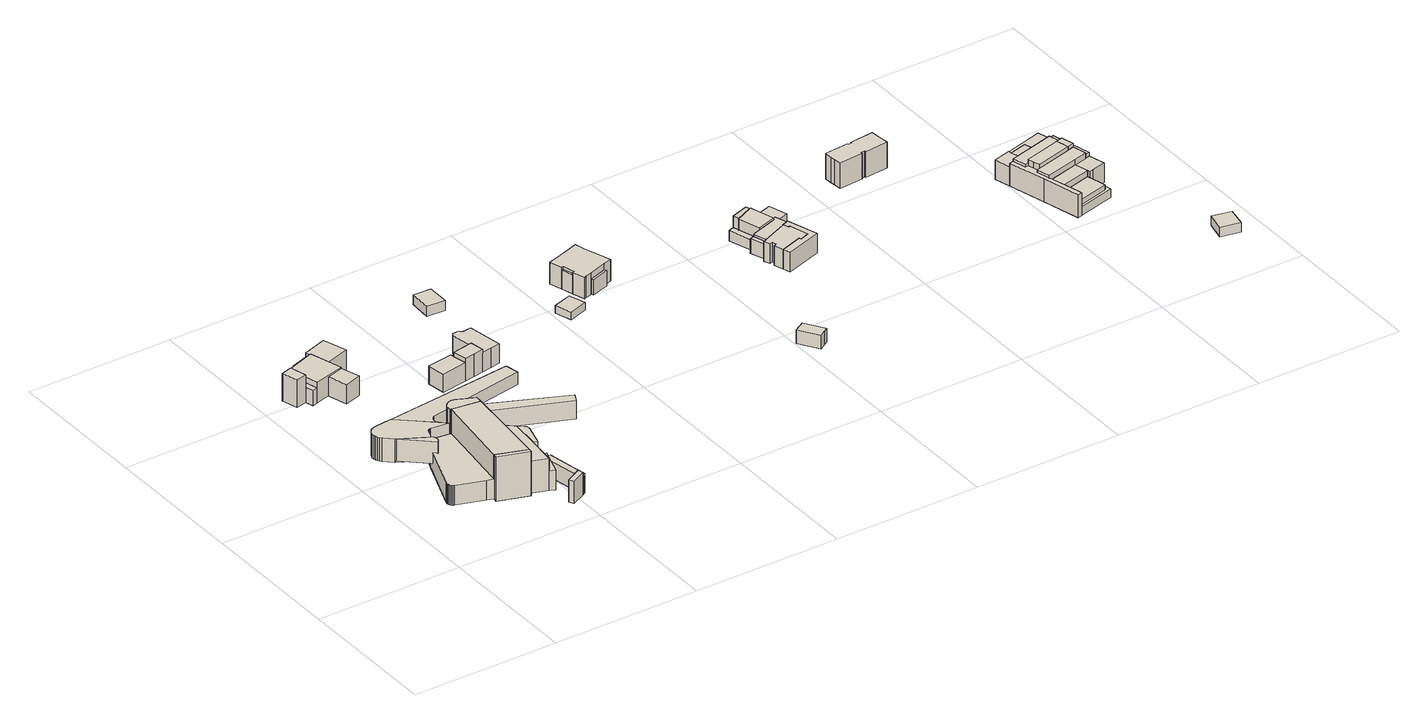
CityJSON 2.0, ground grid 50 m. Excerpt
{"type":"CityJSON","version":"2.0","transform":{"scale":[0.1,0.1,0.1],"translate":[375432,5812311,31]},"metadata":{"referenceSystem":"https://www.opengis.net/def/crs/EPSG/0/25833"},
"CityObjects":{
"building1":{"type":"Building","attributes":{"Gemeindeschluessel":"11000006","BezugspunktDach":"2200","function":"51009_1610","measuredHeight":7.77,"storeysAboveGround":0},"address":[{"country":"Germany","locality":"Berlin"}],"geometry":[{"type":"Solid","lod":"1","boundaries":[[[[0,1,2,3,4,5,6,7,8,9]],[[10,11,12,13,14,15,16,17,18,19]],[[10,19,9,8]],[[11,10,8,7]],[[12,11,7,6]],[[13,12,6,5]],[[14,13,5,4]],[[15,14,4,3]],[[16,15,3,2]],[[17,16,2,1]],[[18,17,1,0]],[[19,18,0,9]]]]}]},
"building2":{"type":"Building","attributes":{"Gemeindeschluessel":"11000006","function":"31001_1010"},"address":[{"country":"Germany","locality":"Berlin","thoroughfareNumber":"34","thoroughfareName":"Inselstraße"}],"children":["building2-1","building2-2","building2-3","building2-4","building2-5","building2-6","building2-7","building2-8","building2-9"]},
"building2-1":{"type":"BuildingPart","attributes":{"BezugspunktDach":"2200","measuredHeight":15.64,"storeysAboveGround":2},"parents":["building2"],"geometry":[{"type":"MultiSurface","lod":"1","boundaries":[[[20,21,22,23,24,25,26,27,28,29]],[[30,31,32,33,34,35,36,37,38,39]],[[40,41,29,28]],[[27,31,27,26]],[[33,25,26,32,26,25]],[[34,33,25,24]],[[35,34,24,23]],[[36,42,43,35,23,22]],[[21,37,21,20]],[[20,38,20,29]],[[30,39,41,40]],[[31,30,28,27]],[[32,31,27,26]],[[35,43,42,36]],[[37,36,22,21]],[[38,37,21,20]],[[39,38,20,29]]]}]},
"building2-2":{"type":"BuildingPart","attributes":{"BezugspunktDach":"2200","measuredHeight":7.67,"storeysAboveGround":2},"parents":["building2"],"geometry":[{"type":"Solid","lod":"1","boundaries":[[[[44,45,46,47,48]],[[49,50,51,52,53]],[[49,53,48,47]],[[50,54,55,49,47,46]],[[51,50,46,45]],[[52,51,45,44]],[[53,52,44,48]],[[49,55,54,50]]]]}]},
"building2-3":{"type":"BuildingPart","attributes":{"BezugspunktDach":"2200","measuredHeight":5.9,"storeysAboveGround":2},"parents":["building2"],"geometry":[{"type":"Solid","lod":"1","boundaries":[[[[55,54,56,57,58,59,60,61,62,63,64,65,66,67]],[[68,69,70,71,72,73,74,75,76,77,51,50,49,78]],[[69,68,66,65]],[[70,69,65,64]],[[71,70,64,63]],[[72,71,63,62]],[[73,72,62,61]],[[74,73,61,60]],[[75,74,60,59]],[[76,75,59,58]],[[77,76,58,57]],[[51,77,57,56]],[[50,51,56,54]],[[78,49,55,67]],[[68,78,67,66]],[[49,50,54,55]]]]}]},
"building2-4":{"type":"BuildingPart","attributes":{"BezugspunktDach":"2200","measuredHeight":7.58,"storeysAboveGround":2},"parents":["building2"],"geometry":[{"type":"MultiSurface","lod":"1","boundaries":[[[79,80,81,82,83,84]],[[85,86,68,78,87,88]],[[86,85,83,82]],[[68,86,82,81]],[[78,67,66,81,80]],[[87,78,80,79]],[[88,87,79,84]],[[85,88,84,83]],[[68,66,67,78]]]}]},
"building2-5":{"type":"BuildingPart","attributes":{"BezugspunktDach":"2200","measuredHeight":11.24,"storeysAboveGround":2},"parents":["building2"],"geometry":[{"type":"MultiSurface","lod":"1","boundaries":[[[89,90,91,43,42]],[[35,92,85,88,36]],[[92,35,43,91]],[[85,92,91,90]],[[84,83,90,89]],[[36,88,89,42]],[[35,36,42,43]],[[88,85,83,84]]]}]},
"building2-6":{"type":"BuildingPart","attributes":{"BezugspunktDach":"2200","measuredHeight":15.41,"storeysAboveGround":2},"parents":["building2"],"geometry":[{"type":"MultiSurface","lod":"1","boundaries":[[[93,22,29,94,95]],[[96,39,36,97,98]],[[96,98,95,94]],[[39,41,99,94,29]],[[97,36,22,93]],[[98,97,93,95]],[[99,41,39,96]],[[37,21,22,36]],[[38,20,21,37]],[[39,100,29,20,38]]]}]},
"building2-7":{"type":"BuildingPart","attributes":{"BezugspunktDach":"2200","measuredHeight":6.94,"storeysAboveGround":2},"parents":["building2"],"geometry":[{"type":"MultiSurface","lod":"1","boundaries":[[[101,102,103,104,105,106,107,99,40,108,109,110,111,112,113,114,115,116,117,118,119]],[[120,121,122,123,124,125,126,127,128,129,130,30,96,131,132,133,134,135,136,137,138]],[[120,138,119,118]],[[121,120,118,117]],[[122,121,117,139,140,116]],[[123,122,140,141,115]],[[124,123,115,141,142,114]],[[125,124,114,142,143]],[[126,125,113,143,144,145]],[[127,126,112,144,146]],[[128,127,146,147]],[[129,128,147,148,109]],[[130,129,148,149]],[[30,130,108,40]],[[131,96,99,107]],[[132,131,107,106]],[[133,132,106,105]],[[134,133,105,104]],[[135,134,104,103]],[[136,135,103,102]],[[137,136,102,101]],[[138,137,101,119]],[[116,140,139,117]],[[116,115,141,140]],[[114,142,141,115]],[[150,143,142,114,113]],[[145,144,143,113,112]],[[146,144,112,111]],[[147,146,111,110]],[[110,109,148,147]],[[149,148,109,108]],[[30,40,41,39]],[[96,39,41,99]]]}]},
"building2-8":{"type":"BuildingPart","attributes":{"BezugspunktDach":"2200","measuredHeight":8.14,"storeysAboveGround":2},"parents":["building2"],"geometry":[{"type":"MultiSurface","lod":"1","boundaries":[[[151,152,153,154,9,8,155,156,157,158,159,160,161,162,163,164,165,166,167,168,169,170,171,172,173,174,175]],[[176,177,178,179,180,181,182,183,184,185,186,149,148,147,146,144,143,142,141,140,139,187,188,189,190,191,192]],[[176,192,175,174]],[[177,176,174,173]],[[178,177,173,172]],[[179,178,172,171]],[[180,179,171,170]],[[181,180,170,169]],[[182,181,169,168]],[[183,182,168,167]],[[184,183,167,166]],[[185,184,166,165]],[[186,185,165,164]],[[149,186,164,163]],[[109,108,149,163,162]],[[110,109,148,162,161]],[[146,111,110,161,160]],[[144,112,111,193,160,159]],[[113,112,159,158]],[[142,114,113,143,158,157]],[[115,114,157,156]],[[116,115,141,156,155]],[[117,116,155,8]],[[187,139,8,9]],[[188,187,9,154]],[[189,188,154,153]],[[190,189,153,152]],[[191,190,152,151]],[[192,191,151,175]],[[148,149,108,109]],[[147,148,109,110]],[[147,110,111,146]],[[146,193,111,112,144]],[[194,143,144,112,113]],[[143,113,114,142]],[[142,114,115,141]],[[140,141,115,116]],[[139,140,116,117]]]}]},
"building2-9":{"type":"BuildingPart","attributes":{"BezugspunktDach":"2200","measuredHeight":15.41,"storeysAboveGround":2},"parents":["building2"],"geometry":[{"type":"MultiSurface","lod":"1","boundaries":[[[25,195,196,197,198,199,200,201,202,203,204,205,206]],[[207,208,209,210,211,212,213,214,215,216,217,33,130]],[[207,130,206,205]],[[208,207,205,204]],[[209,208,204,203]],[[210,209,203,202]],[[211,210,202,201]],[[212,211,201,200]],[[213,212,200,199]],[[214,213,199,198]],[[215,214,198,197]],[[216,215,197,196]],[[217,216,196,195]],[[33,217,195,25]],[[108,40,28,206]],[[32,31,30,130]],[[28,30,31,27]],[[27,31,32,26]],[[130,30,40,108]],[[33,25,26,32]]]}]},
"building3":{"type":"Building","attributes":{"Gemeindeschluessel":"11000006","function":"31001_1010"},"address":[{"country":"Germany","locality":"Berlin","thoroughfareNumber":"32A","thoroughfareName":"Inselstraße"}],"children":["building3-1","building3-2","building3-3","building3-4","building3-5","building3-6"]},
"building3-1":{"type":"BuildingPart","attributes":{"BezugspunktDach":"2200","measuredHeight":8.94,"storeysAboveGround":2},"parents":["building3"],"geometry":[{"type":"MultiSurface","lod":"1","boundaries":[[[218,219,220,221,222]],[[223,224,225,226,227]],[[228,229,230,227,222,221]],[[231,232,221,220]],[[225,233,234,231,220,219]],[[226,225,219,218]],[[227,235,236,237,226,218,222]],[[223,238,230,229,228]],[[224,223,232,231]],[[224,231,234,233]],[[226,237,236,235]]]}]},
"building3-2":{"type":"BuildingPart","attributes":{"BezugspunktDach":"2200","measuredHeight":5.31,"storeysAboveGround":2},"parents":["building3"],"geometry":[{"type":"MultiSurface","lod":"1","boundaries":[[[239,237,236,240]],[[235,226,241,242]],[[235,242,240,236]],[[241,226,237,239]],[[241,239,243,244,245]],[[235,236,237,226]],[[245,244,243,240,242]]]}]},
"building3-3":{"type":"BuildingPart","attributes":{"BezugspunktDach":"2200","measuredHeight":5.35,"storeysAboveGround":2},"parents":["building3"],"geometry":[{"type":"Solid","lod":"1","boundaries":[[[[229,228,246,247]],[[248,223,230,249]],[[248,249,247,246]],[[249,230,229,247]],[[246,228,223,248]],[[230,223,228,229]]]]}]},
"building3-4":{"type":"BuildingPart","attributes":{"BezugspunktDach":"2200","measuredHeight":8.34,"storeysAboveGround":2},"parents":["building3"],"geometry":[{"type":"MultiSurface","lod":"1","boundaries":[[[234,250,251,252]],[[253,254,233,248]],[[253,248,252,251]],[[254,253,251,250]],[[233,254,250,234]],[[255,246,228,232,252]],[[233,224,256]],[[256,224,231,232,223]],[[248,223,228,246,255]],[[234,231,224,233]]]}]},
"building3-5":{"type":"BuildingPart","attributes":{"BezugspunktDach":"2200","measuredHeight":8.17,"storeysAboveGround":2},"parents":["building3"],"geometry":[{"type":"MultiSurface","lod":"1","boundaries":[[[257,258,259,260,261]],[[262,225,263,264,265]],[[262,265,261,260]],[[225,262,260,259]],[[264,263,258,257]],[[265,264,257,261]]]}]},
"building3-6":{"type":"BuildingPart","attributes":{"BezugspunktDach":"2200","measuredHeight":9.64,"storeysAboveGround":2},"parents":["building3"],"geometry":[{"type":"MultiSurface","lod":"1","boundaries":[[[266,267,268,269]],[[242,244,270,271]],[[242,271,269,268]],[[243,240,268,267]],[[270,244,267,266]],[[271,270,266,269]],[[244,242,240,243]]]}]},
"building4":{"type":"Building","attributes":{"Gemeindeschluessel":"11000006","BezugspunktDach":"2200","function":"51009_1610","measuredHeight":7.66,"storeysAboveGround":0},"address":[{"country":"Germany","locality":"Berlin"}],"geometry":[{"type":"Solid","lod":"1","boundaries":[[[[272,273,274,275,276,277,278,279,280,281]],[[282,283,284,285,286,287,288,289,290,291]],[[282,291,281,280]],[[283,282,280,279]],[[284,283,279,278]],[[285,284,278,277]],[[286,285,277,276]],[[287,286,276,275]],[[288,287,275,274]],[[289,288,274,273]],[[290,289,273,272]],[[291,290,272,281]]]]}]},
"building5":{"type":"Building","attributes":{"Gemeindeschluessel":"11000006","BezugspunktDach":"2200","function":"31001_2463","measuredHeight":4.31,"storeysAboveGround":1},"address":[{"country":"Germany","locality":"Berlin","thoroughfareNumber":"34 (1)","thoroughfareName":"Inselstraße"}],"geometry":[{"type":"Solid","lod":"1","boundaries":[[[[164,292,293,294,295,296,297,298,299,300,165]],[[301,302,303,304,305,306,307,308,309,310,311]],[[301,311,165,300]],[[302,301,300,299]],[[303,302,299,298]],[[304,303,298,297]],[[305,304,297,296]],[[306,305,296,295]],[[307,306,295,294]],[[308,307,294,293]],[[309,308,293,292]],[[310,309,292,164]],[[311,310,164,165]]]]}]},
"building6":{"type":"Building","attributes":{"Gemeindeschluessel":"11000006","BezugspunktDach":"2200","function":"51009_1610","measuredHeight":6.56,"storeysAboveGround":0},"address":[{"country":"Germany","locality":"Berlin"}],"geometry":[{"type":"Solid","lod":"1","boundaries":[[[[312,313,314,315,316,317,318,319,320,321]],[[322,323,324,325,326,327,328,329,330,331]],[[322,331,321,320]],[[323,322,320,319]],[[324,323,319,318]],[[325,324,318,317]],[[326,325,317,316]],[[327,326,316,315]],[[328,327,315,314]],[[329,328,314,313]],[[330,329,313,312]],[[331,330,312,321]]]]}]},
"building7":{"type":"Building","attributes":{"Gemeindeschluessel":"11000006","function":"31001_1010"},"address":[{"country":"Germany","locality":"Berlin","thoroughfareNumber":"32A (1)","thoroughfareName":"Inselstraße"}],"children":["building7-1","building7-2","building7-3"]},
"building7-1":{"type":"BuildingPart","attributes":{"BezugspunktDach":"2200","measuredHeight":8.19,"storeysAboveGround":2},"parents":["building7"],"geometry":[{"type":"MultiSurface","lod":"1","boundaries":[[[332,333,334,335,336,337,338,339,340,341]],[[342,343,344,345,346,347,348,349,350,351]],[[342,351,341,340]],[[343,342,340,339]],[[344,343,339,338]],[[345,344,338,337]],[[346,345,337,336]],[[347,346,336,335]],[[348,347,335,334]],[[349,348,334,333]],[[351,350,332,341]],[[352,350,349,333,332]]]}]},
"building7-2":{"type":"BuildingPart","attributes":{"BezugspunktDach":"2200","measuredHeight":9.08,"storeysAboveGround":2},"parents":["building7"],"geometry":[{"type":"MultiSurface","lod":"1","boundaries":[[[353,354,355,356,357]],[[350,349,358,359,360]],[[350,360,357,356]],[[333,332,356,355]],[[358,349,355,354]],[[359,358,354,353]],[[360,361,362,353,357]],[[349,350,363,332,333]],[[359,362,361,360]]]}]},
"building7-3":{"type":"BuildingPart","attributes":{"BezugspunktDach":"2200","measuredHeight":6.27,"storeysAboveGround":2},"parents":["building7"],"geometry":[{"type":"Solid","lod":"1","boundaries":[[[[364,362,361,365,366]],[[367,360,359,368,369]],[[367,369,366,365]],[[360,367,365,361]],[[368,359,362,364]],[[369,368,364,366]],[[359,360,361,362]]]]}]},
"building8":{"type":"Building","attributes":{"Gemeindeschluessel":"11000006","BezugspunktDach":"2200","function":"31001_2463","measuredHeight":4.09,"storeysAboveGround":1},"address":[{"country":"Germany","locality":"Berlin","thoroughfareNumber":"32A (2)","thoroughfareName":"Inselstraße"}],"geometry":[{"type":"Solid","lod":"1","boundaries":[[[[370,371,372,373,374]],[[375,376,377,378,379]],[[375,379,374,373]],[[376,375,373,372]],[[377,376,372,371]],[[378,377,371,370]],[[379,378,370,374]]]]}]},
"building9":{"type":"Building","attributes":{"Gemeindeschluessel":"11000006","BezugspunktDach":"2200","function":"31001_2463","measuredHeight":2.64,"storeysAboveGround":0},"address":[{"country":"Germany","locality":"Berlin","thoroughfareNumber":"33B (1)","thoroughfareName":"Inselstraße"}],"geometry":[{"type":"Solid","lod":"1","boundaries":[[[[380,381,382,383]],[[384,385,386,387]],[[384,387,383,382]],[[385,384,382,381]],[[386,385,381,380]],[[387,386,380,383]]]]}]},
"building10":{"type":"Building","attributes":{"Gemeindeschluessel":"11000006","BezugspunktDach":"2200","function":"51009_1610","measuredHeight":6.55,"storeysAboveGround":0},"address":[{"country":"Germany","locality":"Berlin"}],"geometry":[{"type":"Solid","lod":"1","boundaries":[[[[388,389,390,391]],[[392,393,394,395]],[[392,395,391,390]],[[393,392,390,389]],[[394,393,389,388]],[[395,394,388,391]]]]}]},
"building11":{"type":"Building","attributes":{"Gemeindeschluessel":"11000006","function":"31001_1010"},"address":[{"country":"Germany","locality":"Berlin","thoroughfareNumber":"33B","thoroughfareName":"Inselstraße"}],"children":["building11-1","building11-2","building11-3","building11-4"]},
"building11-1":{"type":"BuildingPart","attributes":{"BezugspunktDach":"2200","measuredHeight":8.89,"storeysAboveGround":2},"parents":["building11"],"geometry":[{"type":"MultiSurface","lod":"1","boundaries":[[[396,397,398,399,400,401,402,403,404,405,406,407,408,409,410,411]],[[412,413,414,415,416,417,418,419,420,421,422,394,393,392,395,423]],[[412,423,411,410]],[[413,412,410,409]],[[414,424,425,413,409,408]],[[415,414,408,407]],[[416,415,407,406]],[[417,416,406,405],[416,417,426,427]],[[418,417,405,404]],[[419,418,404,403]],[[420,419,428,429,430,431,432,403,402]],[[421,420,402,401]],[[422,421,401,400]],[[394,422,400,399]],[[393,394,399,398]],[[392,393,398,397]],[[395,392,397,396]],[[423,395,396,411]],[[413,425,424,414]],[[426,417,416,427]],[[432,431,430,429,428]]]}]},
"building11-2":{"type":"BuildingPart","attributes":{"BezugspunktDach":"2200","measuredHeight":6.35,"storeysAboveGround":2},"parents":["building11"],"geometry":[{"type":"MultiSurface","lod":"1","boundaries":[[[425,424,433,434]],[[435,414,413,436]],[[435,436,434,433]],[[414,435,433,424]],[[414,424,414,413]],[[436,413,425,434]],[[413,414,424,425,437]]]}]},
"building11-3":{"type":"BuildingPart","attributes":{"BezugspunktDach":"2200","measuredHeight":2.93,"storeysAboveGround":2},"parents":["building11"],"geometry":[{"type":"Solid","lod":"1","boundaries":[[[[426,438,439,440,441,442,443,444,445,446,447,448,449,450,427]],[[451,452,453,454,455,456,457,458,459,460,461,462,463,417,416]],[[451,416,427,450]],[[452,451,450,449]],[[453,452,449,448]],[[454,453,448,447]],[[455,454,447,446]],[[456,455,446,445]],[[457,456,445,444]],[[458,457,444,443]],[[459,458,443,442]],[[460,459,442,441]],[[461,460,441,440]],[[462,461,440,439]],[[463,462,439,438]],[[417,463,438,426]],[[417,426,427,416]]]]}]},
"building11-4":{"type":"BuildingPart","attributes":{"BezugspunktDach":"2200","measuredHeight":5.28,"storeysAboveGround":2},"parents":["building11"],"geometry":[{"type":"MultiSurface","lod":"1","boundaries":[[[464,465,432,431]],[[429,466,467,430]],[[466,429,432,465]],[[467,466,465,464]],[[430,467,464,431]],[[468,429,430,431,432]]]}]},
"building12":{"type":"Building","attributes":{"Gemeindeschluessel":"11000006","BezugspunktDach":"2200","function":"51009_1610","measuredHeight":4.71,"storeysAboveGround":0},"address":[{"country":"Germany","locality":"Berlin"}],"geometry":[{"type":"Solid","lod":"1","boundaries":[[[[469,470,471,472,473]],[[474,475,476,477,478]],[[474,478,473,472]],[[475,474,472,471]],[[476,475,471,470]],[[477,476,470,469]],[[478,477,469,473]]]]}]},
"building13":{"type":"Building","attributes":{"Gemeindeschluessel":"11000006","BezugspunktDach":"2200","function":"51009_1610","measuredHeight":5.19,"storeysAboveGround":0},"address":[{"country":"Germany","locality":"Berlin"}],"geometry":[{"type":"Solid","lod":"1","boundaries":[[[[479,480,481,482]],[[483,484,485,486]],[[483,486,482,481]],[[484,483,481,480]],[[485,484,480,479]],[[486,485,479,482]]]]}]},
"building14":{"type":"Building","attributes":{"Gemeindeschluessel":"11000006","BezugspunktDach":"2200","function":"51009_1610","measuredHeight":3.58,"storeysAboveGround":0},"address":[{"country":"Germany","locality":"Berlin"}],"geometry":[{"type":"Solid","lod":"1","boundaries":[[[[487,488,489,490]],[[491,492,493,494]],[[491,494,490,489]],[[492,491,489,488]],[[493,492,488,487]],[[494,493,487,490]]]]}]},
"building15":{"type":"Building","attributes":{"Gemeindeschluessel":"11000006","function":"31001_1010"},"address":[{"country":"Germany","locality":"Berlin","thoroughfareNumber":"11","thoroughfareName":"Inselstraße"}],"children":["building15-1","building15-2","building15-3"]},
"building15-1":{"type":"BuildingPart","attributes":{"BezugspunktDach":"2200","measuredHeight":9.09,"storeysAboveGround":2},"parents":["building15"],"geometry":[{"type":"Solid","lod":"1","boundaries":[[[[495,496,497,498,499,500,501,502,503,504,505,506,507,508,509,510,511,512,513,514]],[[493,492,515,516,517,518,519,520,521,522,523,524,525,526,527,528,529,530,531,532]],[[493,532,514,513]],[[492,493,513,512]],[[517,516,510,509]],[[518,517,509,508]],[[519,518,508,507]],[[520,519,507,506]],[[521,520,506,505]],[[522,521,505,504]],[[523,522,504,503]],[[524,523,503,502]],[[525,524,502,501]],[[526,525,501,500]],[[527,526,500,499]],[[528,527,499,498]],[[529,528,498,497]],[[530,529,497,496]],[[531,530,496,495]],[[532,531,495,514]],[[492,512,511,515]],[[511,510,516,515]]]]}]},
"building15-2":{"type":"BuildingPart","attributes":{"BezugspunktDach":"2200","measuredHeight":8.58,"storeysAboveGround":2},"parents":["building15"],"geometry":[{"type":"MultiSurface","lod":"1","boundaries":[[[533,534,535,536,537,538,539]],[[540,541,542,516,515,492,543]],[[541,540,538,537]],[[542,541,537,536]],[[516,542,536,535]],[[511,510,535,534]],[[492,512,511,534,533]],[[543,492,533,539]],[[540,543,539,538,544]],[[515,516,510,511]],[[511,512,492,515]]]}]},
"building15-3":{"type":"BuildingPart","attributes":{"BezugspunktDach":"2200","measuredHeight":8.39,"storeysAboveGround":2},"parents":["building15"],"geometry":[{"type":"MultiSurface","lod":"1","boundaries":[[[545,546,547,548]],[[549,540,543,491]],[[549,491,548,547]],[[540,549,547,546]],[[543,539,538,546,545]],[[491,543,545,548]],[[540,538,539,543]]]}]},
"building16":{"type":"Building","attributes":{"Gemeindeschluessel":"11000006","function":"51009_1610"},"address":[{"country":"Germany","locality":"Berlin"}],"children":["building16-1","building16-2","building16-3","building16-4"]},
"building16-1":{"type":"BuildingPart","attributes":{"BezugspunktDach":"2200","measuredHeight":9.23,"storeysAboveGround":0},"parents":["building16"],"geometry":[{"type":"MultiSurface","lod":"1","boundaries":[[[497,498,499,500,501,550,551,552,508,553,495,496]],[[531,554,518,555,556,557,525,526,527,528,529,530]],[[531,530,496,495]],[[554,531,495,553]],[[558,559,560,559,561,562,563,554,553,508]],[[555,518,508,552]],[[556,555,552,551]],[[557,556,551,550]],[[525,557,550,501]],[[526,525,501,500]],[[527,526,500,499]],[[528,527,499,498]],[[529,528,498,497]],[[530,529,497,496]],[[564,518,565,559,558]],[[565,566,561,559,560]],[[566,554,563,562]]]}]},
"building16-2":{"type":"BuildingPart","attributes":{"BezugspunktDach":"2200","measuredHeight":7.8,"storeysAboveGround":0},"parents":["building16"],"geometry":[{"type":"MultiSurface","lod":"1","boundaries":[[[567,561,559,558,568,569,570,571,572,573,574]],[[575,540,541,542,516,517,518,565,566,492,543]],[[541,540,572,571]],[[542,541,571,570]],[[516,542,570,569]],[[517,516,569,568]],[[518,517,568,558]],[[576,562,566,561,567]],[[543,492,567,574]],[[575,543,574,573]],[[540,575,573,572,544]],[[565,518,558,559]],[[566,565,559,561]],[[492,566,562,576]]]}]},
"building16-3":{"type":"BuildingPart","attributes":{"BezugspunktDach":"2200","measuredHeight":6.15,"storeysAboveGround":0},"parents":["building16"],"geometry":[{"type":"Solid","lod":"1","boundaries":[[[[563,562,576,577,578]],[[493,492,566,554,532]],[[493,532,578,577]],[[492,493,577,576]],[[532,554,563,578]],[[492,576,562,566]],[[554,566,562,563]]]]}]},
"building16-4":{"type":"BuildingPart","attributes":{"BezugspunktDach":"2200","measuredHeight":8.39,"storeysAboveGround":0},"parents":["building16"],"geometry":[{"type":"MultiSurface","lod":"1","boundaries":[[[545,546,547,548]],[[549,540,543,491]],[[549,491,548,547]],[[540,549,547,546]],[[574,573,572,546,545]],[[491,543,545,548]],[[543,575,573,574]],[[575,540,572,573]]]}]},
"building17":{"type":"Building","attributes":{"Gemeindeschluessel":"11000006","BezugspunktDach":"2200","function":"31001_2463","measuredHeight":6.25,"storeysAboveGround":1},"address":[{"country":"Germany","locality":"Berlin","thoroughfareNumber":"11 (1)","thoroughfareName":"Inselstraße"}],"geometry":[{"type":"Solid","lod":"1","boundaries":[[[[579,580,581,582,583,584]],[[585,586,587,588,589,590]],[[585,590,584,583]],[[586,585,583,582]],[[587,586,582,581]],[[588,587,581,580]],[[589,588,580,579]],[[590,589,579,584]]]]}]},
"building18":{"type":"Building","attributes":{"Gemeindeschluessel":"11000006","BezugspunktDach":"2200","function":"31001_1010","measuredHeight":9.5,"storeysAboveGround":2},"address":[{"country":"Germany","locality":"Berlin","thoroughfareNumber":"16A, 16B","thoroughfareName":"Inselstraße"}],"geometry":[{"type":"Solid","lod":"1","boundaries":[[[[591,592,593,594,595,596,597,598,599,600,601,602,603,604,605,606]],[[607,608,609,610,611,612,613,614,615,616,617,618,619,620,621,622]],[[607,622,606,605]],[[608,607,605,604]],[[609,608,604,603]],[[610,609,603,602]],[[611,610,602,601]],[[612,611,601,600]],[[613,612,600,599]],[[614,613,599,598]],[[615,614,598,597]],[[616,615,597,596]],[[617,616,596,595]],[[618,617,595,594]],[[619,618,594,593]],[[620,619,593,592]],[[621,620,592,591]],[[622,621,591,606]]]]}]},
"building19":{"type":"Building","attributes":{"Gemeindeschluessel":"11000006","function":"31001_1010"},"address":[{"country":"Germany","locality":"Berlin","thoroughfareNumber":"14","thoroughfareName":"Inselstraße"}],"children":["building19-1","building19-2","building19-3","building19-4","building19-5","building19-6"]},
"building19-1":{"type":"BuildingPart","attributes":{"BezugspunktDach":"2200","measuredHeight":5.98,"storeysAboveGround":2},"parents":["building19"],"geometry":[{"type":"Solid","lod":"1","boundaries":[[[[623,624,625,626]],[[627,628,629,630]],[[627,630,627,625]],[[628,627,625,624]],[[629,628,624,623]],[[630,629,623,626]],[[626,625,627,630]]]]}]},
"building19-2":{"type":"BuildingPart","attributes":{"BezugspunktDach":"2200","measuredHeight":7.72,"storeysAboveGround":2},"parents":["building19"],"geometry":[{"type":"MultiSurface","lod":"1","boundaries":[[[631,632,633,634]],[[635,627,630,636]],[[635,636,634,637,638]],[[627,635,633,632]],[[639,626,625,632,631]],[[636,630,631,634]],[[638,637,634,633]],[[630,627,625,626,639]]]}]},
"building19-3":{"type":"BuildingPart","attributes":{"BezugspunktDach":"2200","measuredHeight":8.22,"storeysAboveGround":2},"parents":["building19"],"geometry":[{"type":"Solid","lod":"1","boundaries":[[[[640,641,642,643,644,645,646,647]],[[648,649,650,651,652,653,654,655]],[[648,655,647,646]],[[649,648,646,645],[656,657,658,659]],[[650,649,645,644]],[[651,650,644,643]],[[652,651,643,642]],[[654,653,641,640]],[[655,654,640,647]],[[658,657,656,659]],[[653,652,642,641]]]]}]},
"building19-4":{"type":"BuildingPart","attributes":{"BezugspunktDach":"2200","measuredHeight":8.13,"storeysAboveGround":2},"parents":["building19"],"geometry":[{"type":"Solid","lod":"1","boundaries":[[[[660,661,662,663,664,665,666,667]],[[668,669,670,671,672,638,637,673]],[[668,673,667,666]],[[670,669,665,664]],[[671,670,664,663]],[[672,671,663,662]],[[638,672,662,661]],[[637,634,633,638,661,660]],[[673,637,660,667]],[[666,665,669,668]],[[638,633,634,637]]]]}]},
"building19-5":{"type":"BuildingPart","attributes":{"BezugspunktDach":"2200","measuredHeight":5.41,"storeysAboveGround":2},"parents":["building19"],"geometry":[{"type":"Solid","lod":"1","boundaries":[[[[659,658,674,675]],[[676,657,656,677]],[[676,677,675,674]],[[657,676,674,658]],[[677,656,659,675]],[[656,657,658,659]]]]}]},
"building19-6":{"type":"BuildingPart","attributes":{"BezugspunktDach":"2200","measuredHeight":8.89,"storeysAboveGround":2},"parents":["building19"],"geometry":[{"type":"MultiSurface","lod":"1","boundaries":[[[678,679,680,681,682,683,684]],[[652,685,670,669,668,686,653]],[[642,641,653,684,683]],[[685,652,683,682]],[[670,685,682,681]],[[669,670,681,680]],[[666,665,680,679]],[[686,668,679,678]],[[653,686,678,684]],[[652,653,641,642]],[[668,669,665,666]]]}]},
"building20":{"type":"Building","attributes":{"Gemeindeschluessel":"11000006","function":"51009_1610"},"address":[{"country":"Germany","locality":"Berlin"}],"children":["building20-1","building20-2","building20-3","building20-4","building20-5","building20-6","building20-7"]},
"building20-1":{"type":"BuildingPart","attributes":{"BezugspunktDach":"2200","measuredHeight":10.49,"storeysAboveGround":0},"parents":["building20"],"geometry":[{"type":"MultiSurface","lod":"1","boundaries":[[[687,688,689,690,691,692,693,694,695,696,697,698,699]],[[700,701,702,703,704,705,636,630,629,706,707,708,709]],[[710,711,709,699,698]],[[701,700,698,697]],[[702,701,697,696]],[[703,702,696,695]],[[704,703,695,694]],[[705,704,694,693]],[[636,705,693,692]],[[630,636,692,691]],[[629,630,691,690]],[[706,629,690,689],[706,712,713,629]],[[707,706,689,688]],[[708,707,688,687]],[[709,708,687,699]],[[700,709,711,710]],[[712,706,629,713]]]}]},
"building20-2":{"type":"BuildingPart","attributes":{"BezugspunktDach":"2200","measuredHeight":8.11,"storeysAboveGround":0},"parents":["building20"],"geometry":[{"type":"MultiSurface","lod":"1","boundaries":[[[632,714,715,716,717,718,633]],[[719,720,721,722,723,627,635]],[[719,635,633,718]],[[721,720,717,716]],[[722,721,716,715]],[[724,725,722,715,714]],[[627,723,714,632]],[[635,627,632,633]],[[720,719,718,717]],[[723,722,725,724]]]}]},
"building20-3":{"type":"BuildingPart","attributes":{"BezugspunktDach":"2200","measuredHeight":8.11,"storeysAboveGround":0},"parents":["building20"],"geometry":[{"type":"MultiSurface","lod":"1","boundaries":[[[726,727,728,729,730]],[[731,720,719,732,733]],[[734,735,730,729]],[[720,731,729,728]],[[736,718,717,728,727]],[[719,727,737,738]],[[733,732,726,730]],[[731,739,733,735,734]],[[719,720,717,718,736]],[[732,738,737,726]]]}]},
"building20-4":{"type":"BuildingPart","attributes":{"BezugspunktDach":"2200","measuredHeight":7.76,"storeysAboveGround":0},"parents":["building20"],"geometry":[{"type":"Solid","lod":"1","boundaries":[[[[740,741,742,735,734,743,744]],[[745,731,733,746,747,748,749]],[[745,749,744,743]],[[731,745,743,734]],[[746,733,735,742]],[[747,746,742,741]],[[748,747,741,740]],[[731,734,735,733]],[[748,740,744,749]]]]}]},
"building20-5":{"type":"BuildingPart","attributes":{"BezugspunktDach":"2200","measuredHeight":7.82,"storeysAboveGround":0},"parents":["building20"],"geometry":[{"type":"MultiSurface","lod":"1","boundaries":[[[711,710,659,675,750,751]],[[749,748,752,700,709,753]],[[749,753,751,750]],[[740,744,749,750,675]],[[752,748,675,659]],[[700,752,659,710]],[[753,709,711,751]],[[754,748,749,744,740]],[[755,709,700,710,711]]]}]},
"building20-6":{"type":"BuildingPart","attributes":{"BezugspunktDach":"2200","measuredHeight":3.06,"storeysAboveGround":0},"parents":["building20"],"geometry":[{"type":"Solid","lod":"1","boundaries":[[[[712,756,725,724,757,713]],[[628,723,722,758,706,629]],[[628,629,713,757]],[[723,628,757,724]],[[758,722,725,756]],[[706,758,756,712]],[[722,723,724,725]],[[712,713,629,706]]]]}]},
"building20-7":{"type":"BuildingPart","attributes":{"BezugspunktDach":"2200","measuredHeight":10.01,"storeysAboveGround":0},"parents":["building20"],"geometry":[{"type":"MultiSurface","lod":"1","boundaries":[[[681,759,760,683]],[[732,738,761,762]],[[732,762,683,760]],[[737,726,732,760,759]],[[761,738,759,681]],[[762,761,681,683]],[[738,732,726,737]]]}]},
"building21":{"type":"Building","attributes":{"Gemeindeschluessel":"11000006","BezugspunktDach":"2200","function":"31001_3200","measuredHeight":3.35,"storeysAboveGround":1},"address":[{"country":"Germany","locality":"Berlin","thoroughfareNumber":"14 (3)","thoroughfareName":"Inselstraße"}],"geometry":[{"type":"Solid","lod":"1","boundaries":[[[[763,764,765,766]],[[767,768,769,770]],[[767,770,766,765]],[[768,767,765,764]],[[769,768,764,763]],[[770,769,763,766]]]]}]}
},
"vertices":[
[182,372,179],[185,375,179],[187,379,179],[189,384,179],[189,388,179],[188,393,179],[187,397,179],[185,401,179],[179,405,179],[87,455,179],[179,405,102],[185,401,102],[187,397,102],[188,393,102],[189,388,102],[189,384,102],[187,379,102],[185,375,102],[182,372,102],[87,455,102],
[247,158,226],[326,131,226],[337,127,226],[361,354,226],[364,387,226],[368,423,226],[361,424,226],[281,435,226],[273,436,226],[236,162,226],[273,436,72],[281,435,72],[361,424,72],[368,423,72],[364,387,72],[361,354,72],[337,127,72],[326,131,72],[247,158,72],[236,162,72],[273,436,141],[236,162,141],[337,127,184],[361,354,184],
[415,7,149],[464,32,149],[463,32,149],[460,51,149],[406,23,149],[460,51,72],[463,32,72],[464,32,72],[415,7,72],[406,23,72],[463,32,131],[460,51,131],
[464,32,131],[470,35,131],[474,38,131],[476,41,131],[478,44,131],[480,48,131],[480,52,131],[479,56,131],[472,94,131],[455,188,131],[444,192,131],[437,173,131],[444,192,72],[455,188,72],[472,94,72],[479,56,72],[480,52,72],[480,48,72],[478,44,72],[476,41,72],[474,38,72],[470,35,72],[437,173,72],
[413,100,141],[437,173,141],[444,192,141],[418,200,141],[405,205,141],[394,107,141],[405,205,72],[418,200,72],[413,100,72],[394,107,72],
[394,107,184],[405,205,184],[416,306,184],[416,306,72],
[335,114,226],[236,160,226],[234,147,226],[236,160,72],[335,114,72],[234,147,72],[236,160,141],[236,162,149],
[108,215,141],[109,211,141],[111,206,141],[114,203,141],[118,200,141],[122,198,141],[214,168,141],[267,437,141],[206,445,141],[203,445,141],[201,444,141],[198,443,141],[195,441,141],[193,439,141],[191,436,141],[190,433,141],[179,405,141],[109,225,141],[108,220,141],[109,225,72],[179,405,72],[190,433,72],[191,436,72],[193,439,72],[195,441,72],[198,443,72],[201,444,72],[203,445,72],[206,445,72],[267,437,72],[214,168,72],[122,198,72],[118,200,72],[114,203,72],[111,206,72],[109,211,72],[108,215,72],[108,220,72],[179,405,98],[190,433,98],[191,436,98],[193,439,98],[195,441,98],[198,443,98],[198,443,134],[201,444,98],[203,445,98],[206,445,98],[267,437,98],[195,441,109],
[47,499,179],[49,492,179],[53,486,179],[58,481,179],[190,433,179],[191,436,179],[193,439,179],[195,441,179],[198,443,179],[201,444,179],[203,445,179],[206,445,179],[267,437,179],[249,453,179],[138,551,179],[117,549,179],[77,545,179],[71,543,179],[64,541,179],[58,537,179],[53,532,179],[50,526,179],[47,520,179],[45,513,179],[45,506,179],[45,513,98],[47,520,98],[50,526,98],[53,532,98],[58,537,98],[64,541,98],[71,543,98],[77,545,98],[117,549,98],[138,551,98],[249,453,98],[87,455,98],[58,481,98],[53,486,98],[49,492,98],[47,499,98],[45,506,98],[201,444,115],[195,441,108],
[370,446,226],[310,473,226],[304,474,226],[298,475,226],[292,474,226],[286,472,226],[281,469,226],[276,465,226],[272,460,226],[270,455,226],[268,449,226],[267,437,226],[268,449,72],[270,455,72],[272,460,72],[276,465,72],[281,469,72],[286,472,72],[292,474,72],[298,475,72],[304,474,72],[310,473,72],[370,446,72],
[85,857,164],[190,887,164],[174,942,164],[157,997,164],[57,962,164],[157,997,93],[174,942,93],[190,887,93],[85,857,93],[57,962,93],[157,997,146],[100,977,146],[100,977,93],[174,942,161],[157,997,161],[176,933,93],[176,933,161],[63,940,93],[63,940,146],[85,857,146],[153,995,93],
[67,852,146],[44,935,146],[67,852,93],[44,935,93],[59,878,146],[59,878,93],[59,879,93],
[152,1014,146],[95,995,146],[152,1014,93],[95,995,93],
[259,960,161],[233,1041,161],[152,1014,161],[233,1041,93],[259,960,93],[152,1014,128],[165,969,93],
[153,804,160],[210,822,160],[190,887,160],[150,922,160],[134,871,160],[150,922,93],[210,822,93],[153,804,93],[134,871,93],
[23,870,189],[59,878,189],[44,935,189],[7,924,189],[23,870,93],[7,924,93],
[418,200,185],[438,272,185],[439,275,185],[439,279,185],[438,283,185],[437,286,185],[434,289,185],[432,291,185],[416,306,185],[405,205,185],[416,306,108],[432,291,108],[434,289,108],[437,286,108],[438,283,108],[439,279,108],[439,275,108],[438,272,108],[418,200,108],[405,205,108],
[237,468,179],[237,473,179],[237,478,179],[239,482,179],[242,486,179],[245,490,179],[249,492,179],[589,553,179],[579,599,179],[579,599,136],[589,553,136],[249,492,136],[245,490,136],[242,486,136],[239,482,136],[237,478,136],[237,473,136],[237,468,136],[249,453,136],[138,551,136],
[367,391,202],[370,394,202],[374,396,202],[378,397,202],[382,397,202],[387,396,202],[623,300,202],[636,327,202],[370,446,202],[364,387,202],[370,446,137],[636,327,137],[623,300,137],[387,396,137],[382,397,137],[378,397,137],[374,396,137],[370,394,137],[367,391,137],[364,387,137],
[549,737,187],[558,688,187],[591,694,187],[624,700,187],[604,819,187],[574,815,187],[570,819,187],[563,825,187],[544,823,187],[537,812,187],[544,823,120],[563,825,120],[570,819,120],[574,815,120],[604,819,120],[624,700,120],[591,694,120],[558,688,120],[549,737,120],[537,812,120],[549,737,172],
[489,676,197],[523,682,197],[558,688,197],[549,737,197],[478,724,197],[523,682,120],[489,676,120],[478,724,120],[478,724,183],[489,676,183],[549,737,165],
[399,661,183],[476,736,183],[390,723,183],[476,736,120],[399,661,120],[390,723,120],
[651,1019,160],[652,1095,160],[622,1096,160],[591,1097,160],[587,1022,160],[591,1097,126],[622,1096,126],[652,1095,126],[651,1019,126],[587,1022,126],
[930,772,148],[994,793,148],[975,850,148],[911,829,148],[975,850,122],[994,793,122],[930,772,122],[911,829,122],
[1014,888,187],[1021,890,187],[1008,929,187],[1002,927,187],[1008,929,121],[1021,890,121],[1014,888,121],[1002,927,121],
[1002,927,196],[1008,929,196],[1021,890,196],[1014,888,196],[1028,845,196],[1035,848,196],[1056,854,196],[1117,874,196],[1145,883,196],[1135,913,196],[1114,978,196],[1105,1008,196],[1077,998,196],[1016,979,196],[994,972,196],[988,970,196],[994,972,121],[1016,979,121],[1077,998,121],[1105,1008,121],[1114,978,121],[1135,913,121],[1145,883,121],[1117,874,121],[1056,854,121],[1035,848,121],[1028,845,121],[988,970,121],[1077,998,184],[1016,979,184],[1135,913,151],[1114,978,151],[1117,874,163],[1117,874,123],[1056,854,123],[1056,854,176],[1117,874,176],
[1074,1008,184],[1013,988,184],[1074,1008,121],[1013,988,121],[1016,979,168],
[1166,922,151],[1168,928,151],[1169,934,151],[1170,940,151],[1170,947,151],[1169,953,151],[1167,959,151],[1165,965,151],[1162,970,151],[1158,976,151],[1154,980,151],[1149,984,151],[1144,988,151],[1144,988,121],[1149,984,121],[1154,980,121],[1158,976,121],[1162,970,121],[1165,965,121],[1167,959,121],[1169,953,121],[1170,947,121],[1170,940,121],[1169,934,121],[1168,928,121],[1166,922,121],
[1059,845,176],[1120,865,176],[1120,865,123],[1059,845,123],[1117,874,159],
[1415,185,201],[1437,200,201],[1451,209,201],[1409,274,201],[1372,252,201],[1409,274,154],[1451,209,154],[1437,200,154],[1415,185,154],[1372,252,154],
[1569,707,189],[1582,712,189],[1567,757,189],[1553,753,189],[1567,757,138],[1582,712,138],[1569,707,138],[1553,753,138],
[1578,761,165],[1596,767,165],[1567,862,165],[1548,856,165],[1567,862,129],[1596,767,129],[1578,761,129],[1548,856,129],
[1582,712,197],[1569,707,197],[1577,686,197],[1587,690,197],[1592,676,197],[1581,670,197],[1592,640,197],[1666,665,197],[1669,658,197],[1700,669,197],[1680,734,197],[1675,731,197],[1668,753,197],[1685,758,197],[1672,799,197],[1658,794,197],[1660,788,197],[1596,767,197],[1578,761,197],[1567,757,197],[1660,788,129],[1658,794,129],[1672,799,129],[1685,758,129],[1668,753,129],[1675,731,129],[1680,734,129],[1700,669,129],[1669,658,129],[1666,665,129],[1592,640,129],[1581,670,129],[1592,676,129],[1587,690,129],[1577,686,129],[1569,707,129],[1582,712,129],[1567,757,129],
[1596,767,204],[1660,788,204],[1658,794,204],[1638,859,204],[1635,871,204],[1630,869,204],[1573,842,204],[1630,869,129],[1635,871,129],[1638,859,129],[1573,842,129],[1630,869,162],
[1573,842,205],[1630,869,205],[1625,882,205],[1567,862,205],[1625,882,129],
[1600,614,197],[1724,655,197],[1690,760,197],[1582,713,197],[1582,713,129],[1690,760,129],[1724,655,129],[1600,614,129],[1685,758,195],[1640,738,195],[1640,738,177],[1609,725,195],[1609,725,191],[1582,713,191],[1685,758,158],[1640,738,129],[1609,725,129],
[1596,767,195],[1672,799,195],[1658,794,195],[1638,859,195],[1635,871,195],[1630,869,195],[1604,856,195],[1573,842,195],[1604,856,129],[1596,767,191],
[1578,761,191],[1567,757,191],
[1658,794,179],[1672,799,179],[1692,805,179],[1726,817,179],[1707,880,179],[1638,859,179],[1707,880,131],[1726,817,131],[1692,805,131],[1672,799,131],[1658,794,131],[1638,859,131],
[1964,933,229],[1966,918,229],[1968,892,229],[2050,899,229],[2050,904,229],[2063,905,229],[2063,900,229],[2145,908,229],[2143,934,229],[2141,949,229],[2139,976,229],[2057,968,229],[2057,964,229],[2044,963,229],[2044,967,229],[1962,960,229],[2044,967,140],[2044,963,140],[2057,964,140],[2057,968,140],[2139,976,140],[2141,949,140],[2143,934,140],[2145,908,140],[2063,900,140],[2063,905,140],[2050,904,140],[2050,899,140],[1968,892,140],[1966,918,140],[1964,933,140],[1962,960,140],
[2486,409,164],[2598,439,164],[2581,505,164],[2468,475,164],[2581,505,118],[2598,439,118],[2486,409,118],[2468,475,118],
[2468,475,186],[2581,505,186],[2568,550,186],[2456,520,186],[2568,550,118],[2456,520,118],[2456,520,132],[2568,550,132],[2468,475,141],
[2432,609,205],[2443,612,205],[2567,645,205],[2589,651,205],[2577,697,205],[2522,682,205],[2464,667,205],[2420,655,205],[2464,667,132],[2522,682,132],[2577,697,132],[2589,651,132],[2567,645,132],[2443,612,132],[2432,609,132],[2420,655,132],[2464,667,144],[2522,682,144],[2522,682,185],[2464,667,185],
[2456,520,205],[2568,550,205],[2613,562,205],[2601,608,205],[2578,602,205],[2579,602,205],[2455,569,205],[2444,566,205],[2455,569,132],[2579,602,132],[2578,602,132],[2601,608,132],[2613,562,132],[2444,566,132],
[2509,726,185],[2452,711,185],[2509,726,144],[2452,711,144],
[2449,590,218],[2455,569,218],[2579,602,218],[2578,602,218],[2573,623,218],[2567,645,218],[2443,612,218],[2573,623,132],[2449,590,132],
[2439,523,197],[2473,395,197],[2488,399,197],[2486,409,197],[2468,475,197],[2456,520,197],[2454,527,197],[2444,566,197],[2455,569,197],[2443,612,197],[2432,609,197],[2420,655,197],[2405,651,197],[2420,655,118],[2432,609,118],[2443,612,118],[2455,569,118],[2444,566,118],[2454,527,118],[2488,399,118],[2473,395,118],[2439,523,118],[2405,651,118],[2420,655,185],[2405,651,185],[2488,399,148],[2486,409,148],
[2583,495,186],[2597,498,186],[2644,510,186],[2629,566,186],[2613,562,186],[2613,562,118],[2629,566,118],[2644,510,118],[2597,498,118],[2583,495,118],[2583,495,148],[2597,498,148],
[2589,651,199],[2613,562,199],[2629,566,199],[2593,701,199],[2577,697,199],[2593,701,118],[2589,651,118],[2577,697,118],[2593,701,184],[2577,697,184],[2613,562,145],[2601,608,199],[2601,608,118],[2592,701,118],
[2452,711,184],[2509,726,184],[2522,682,184],[2578,757,184],[2449,722,184],[2578,757,118],[2522,682,118],[2509,726,118],[2452,711,118],[2449,722,118],
[2449,722,185],[2390,706,185],[2464,667,118],[2390,706,118],[2452,711,119],[2405,651,165],
[2614,432,148],[2598,439,148],[2614,432,118],
[2601,608,218],[2589,651,218],[2578,602,118],[2567,645,118],
[2923,208,37],[2936,274,37],[2871,288,37],[2857,222,37],[2871,288,4],[2936,274,4],[2923,208,4],[2857,222,4]
]}
